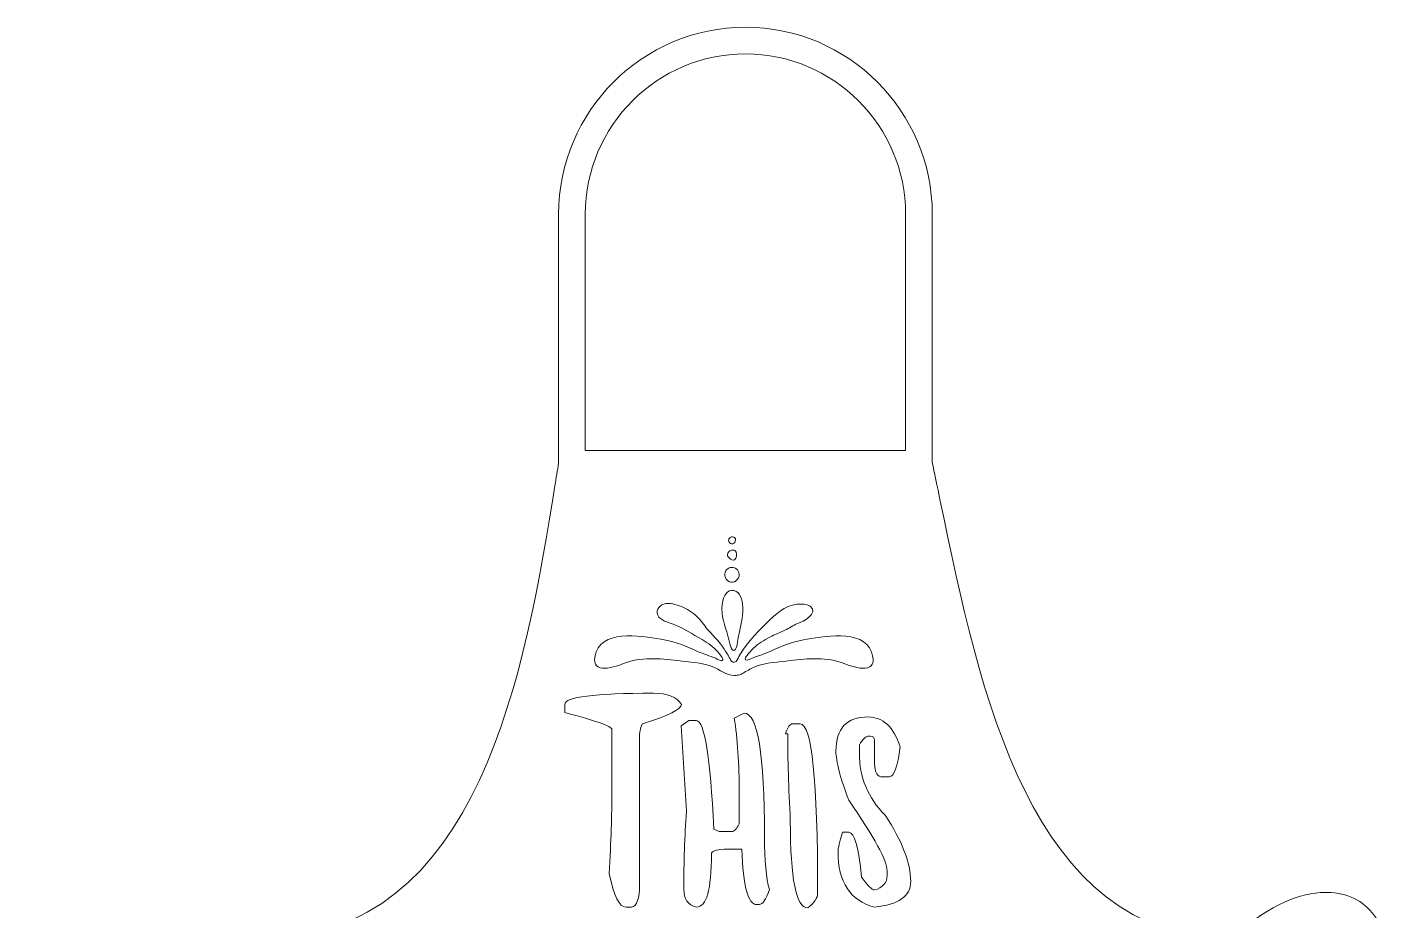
# Model space of a CAD drawing. Header units: inches. Extents: x 0.67 to 5.33, y -5.87 to -0.13.
# Drawn here: x 0.672 to 5.329, y -3.154 to -0.128 of the extents above; entities that cross this region are included whole.
import ezdxf

# ---------------------------------------------------------------- set-up
doc = ezdxf.new("R2010")
doc.units = ezdxf.units.IN
doc.header["$MEASUREMENT"] = 0
doc.layers.add('Layer 1', color=7, linetype='Continuous')

# ---------------------------------------------------------------- blocks, each defined once
blk = doc.blocks.new('block 2')
at = {"layer": 'Layer 1', "lineweight": 0}
for points, knots in [([(5.308, -4.3938), (5.2897, -4.4111), (5.2609, -4.4104), (5.2436, -4.3922), (5.2316, -4.3796), (5.2213, -4.369), (5.2117, -4.3591), (5.124, -4.2689), (5.0938, -4.2378), (5.0959, -4.072), (5.0974, -3.9457), (5.1338, -3.7953), (5.1688, -3.6509), (5.2036, -3.5072), (5.2368, -3.3697), (5.2299, -3.2785), (5.2278, -3.2516), (5.2186, -3.229), (5.2034, -3.2129), (5.1934, -3.2023), (5.1808, -3.1941), (5.1657, -3.1889), (5.1494, -3.1833), (5.1299, -3.181), (5.1074, -3.1827), (5.0415, -3.1877), (4.9561, -3.227), (4.859, -3.3146), (4.859, -3.3146), (4.859, -5.3336), (4.859, -5.3336), (4.859, -5.4818), (4.7984, -5.6164), (4.7008, -5.714), (4.6033, -5.8115), (4.4686, -5.8721), (4.3205, -5.8721), (4.3205, -5.8721), (2.0497, -5.8721), (2.0497, -5.8721), (1.8723, -5.8721), (1.7111, -5.7996), (1.5943, -5.6828), (1.4775, -5.5659), (1.4049, -5.4047), (1.4049, -5.2274), (1.4049, -5.2274), (1.4049, -3.3262), (1.4049, -3.3262), (1.1584, -3.2361), (1.0555, -3.2663), (1.0245, -3.3465), (0.9832, -3.4536), (1.0431, -3.6489), (1.0865, -3.7902), (1.1042, -3.8479), (1.1193, -3.8972), (1.1251, -3.9324), (1.1475, -4.0694), (1.1054, -4.1626), (1.0269, -4.2352), (0.9541, -4.3025), (0.8516, -4.3483), (0.7416, -4.3961), (0.7186, -4.4062), (0.6918, -4.3957), (0.6817, -4.3726), (0.6717, -4.3496), (0.6822, -4.3227), (0.7053, -4.3127), (0.8077, -4.2681), (0.903, -4.2256), (0.9652, -4.1681), (1.0217, -4.116), (1.0517, -4.0481), (1.0352, -3.947), (1.0304, -3.9179), (1.0162, -3.8714), (0.9995, -3.817), (0.9522, -3.6631), (0.8869, -3.4503), (0.9396, -3.3137), (0.9901, -3.183), (1.1325, -3.1251), (1.4586, -3.2491), (1.4586, -3.2491), (1.4712, -3.2491), (1.4712, -3.2491), (2.2269, -3.2491), (2.3783, -2.3188), (2.4791, -1.6987), (2.4835, -1.6719), (2.4878, -1.6456), (2.492, -1.62), (2.492, -1.62), (2.492, -0.7678), (2.492, -0.7678), (2.492, -0.5918), (2.564, -0.4318), (2.68, -0.3158), (2.7959, -0.1998), (2.9559, -0.1279), (3.1319, -0.1279), (3.1319, -0.1279), (3.132, -0.1279), (3.132, -0.1279), (3.308, -0.1279), (3.468, -0.1998), (3.5839, -0.3158), (3.6999, -0.4318), (3.7719, -0.5918), (3.7719, -0.7678), (3.7719, -0.7678), (3.7719, -1.6186), (3.7719, -1.6186), (3.7786, -1.6506), (3.7889, -1.7005), (3.7994, -1.7513), (3.9334, -2.4014), (4.1082, -3.2491), (4.7927, -3.2491), (4.7927, -3.2491), (4.7956, -3.2491), (4.7956, -3.2491), (4.9103, -3.1451), (5.0159, -3.0982), (5.1007, -3.0918), (5.1354, -3.0891), (5.1672, -3.0932), (5.1954, -3.103), (5.2249, -3.1131), (5.2499, -3.1293), (5.2697, -3.1504), (5.2994, -3.1819), (5.3172, -3.2236), (5.3208, -3.2717), (5.3288, -3.3765), (5.2938, -3.5211), (5.2572, -3.6723), (5.2234, -3.8119), (5.1882, -3.9573), (5.1868, -4.0731), (5.1852, -4.2012), (5.2087, -4.2254), (5.277, -4.2956), (5.2873, -4.3062), (5.2984, -4.3176), (5.3095, -4.3294), (5.3269, -4.3476), (5.3261, -4.3764), (5.308, -4.3938)], [0, 0, 0, 0, 1, 1, 1, 2, 2, 2, 3, 3, 3, 4, 4, 4, 5, 5, 5, 6, 6, 6, 7, 7, 7, 8, 8, 8, 9, 9, 9, 10, 10, 10, 11, 11, 11, 12, 12, 12, 13, 13, 13, 14, 14, 14, 15, 15, 15, 16, 16, 16, 17, 17, 17, 18, 18, 18, 19, 19, 19, 20, 20, 20, 21, 21, 21, 22, 22, 22, 23, 23, 23, 24, 24, 24, 25, 25, 25, 26, 26, 26, 27, 27, 27, 28, 28, 28, 29, 29, 29, 30, 30, 30, 31, 31, 31, 32, 32, 32, 33, 33, 33, 34, 34, 34, 35, 35, 35, 36, 36, 36, 37, 37, 37, 38, 38, 38, 39, 39, 39, 40, 40, 40, 41, 41, 41, 42, 42, 42, 43, 43, 43, 44, 44, 44, 45, 45, 45, 46, 46, 46, 47, 47, 47, 48, 48, 48, 49, 49, 49, 50, 50, 50, 50]), ([(2.5833, -1.5774), (2.5833, -1.5774), (3.6806, -1.5774), (3.6806, -1.5774), (3.6806, -1.5774), (3.6806, -0.7678), (3.6806, -0.7678), (3.6806, -0.617), (3.6188, -0.4798), (3.5194, -0.3804), (3.4199, -0.2809), (3.2828, -0.2192), (3.132, -0.2192), (3.132, -0.2192), (3.1319, -0.2192), (3.1319, -0.2192), (2.9811, -0.2192), (2.844, -0.2809), (2.7445, -0.3804), (2.6451, -0.4798), (2.5833, -0.617), (2.5833, -0.7678), (2.5833, -0.7678), (2.5833, -1.5774), (2.5833, -1.5774)], [0, 0, 0, 0, 1, 1, 1, 2, 2, 2, 3, 3, 3, 4, 4, 4, 5, 5, 5, 6, 6, 6, 7, 7, 7, 8, 8, 8, 8]), ([(3.0777, -1.8929), (3.0801, -1.8953), (3.0825, -1.8967), (3.0847, -1.8971), (3.0966, -1.8995), (3.1039, -1.8794), (3.0921, -1.8743), (3.0807, -1.8694), (3.0679, -1.8829), (3.0777, -1.8929)], [0, 0, 0, 0, 1, 1, 1, 2, 2, 2, 3, 3, 3, 3]), ([(3.0711, -1.9295), (3.0659, -1.9408), (3.0836, -1.9573), (3.0947, -1.9515), (3.1018, -1.9477), (3.1025, -1.9316), (3.1001, -1.9253), (3.0982, -1.9204), (3.0941, -1.9184), (3.0896, -1.9185), (3.0823, -1.9185), (3.0737, -1.9236), (3.0711, -1.9295)], [0, 0, 0, 0, 1, 1, 1, 2, 2, 2, 3, 3, 3, 4, 4, 4, 4]), ([(3.0652, -1.9888), (3.0562, -2.0034), (3.0643, -2.0249), (3.0814, -2.0282), (3.0992, -2.0317), (3.1147, -2.0126), (3.1097, -1.9955), (3.1059, -1.9823), (3.0927, -1.9758), (3.0809, -1.978), (3.0748, -1.9791), (3.069, -1.9827), (3.0652, -1.9888)], [0, 0, 0, 0, 1, 1, 1, 2, 2, 2, 3, 3, 3, 4, 4, 4, 4]), ([(3.0521, -2.1047), (3.0474, -2.1451), (3.0611, -2.1771), (3.072, -2.2119), (3.0751, -2.222), (3.0813, -2.258), (3.0891, -2.2617), (3.0894, -2.2619), (3.0898, -2.262), (3.0901, -2.2621), (3.1034, -2.2662), (3.106, -2.2234), (3.1084, -2.2121), (3.1155, -2.1774), (3.1243, -2.1527), (3.1229, -2.1155), (3.1218, -2.086), (3.1128, -2.0622), (3.0927, -2.0576), (3.0711, -2.0526), (3.0558, -2.0725), (3.0521, -2.1047)], [0, 0, 0, 0, 1, 1, 1, 2, 2, 2, 3, 3, 3, 4, 4, 4, 5, 5, 5, 6, 6, 6, 7, 7, 7, 7]), ([(3.0548, -2.295), (3.0514, -2.3022), (3.0348, -2.2912), (3.0304, -2.2894), (3.0099, -2.281), (2.9883, -2.275), (2.9682, -2.2658), (2.9313, -2.249), (2.8942, -2.233), (2.8541, -2.226), (2.7929, -2.2154), (2.6503, -2.1869), (2.6211, -2.2673), (2.5924, -2.3462), (2.6752, -2.3233), (2.714, -2.3076), (2.7715, -2.2844), (2.8387, -2.2893), (2.8993, -2.2971), (2.9385, -2.3022), (2.9811, -2.3039), (3.0182, -2.3177), (3.0442, -2.3274), (3.0654, -2.3488), (3.0944, -2.3479), (3.1001, -2.3477), (3.106, -2.3479), (3.1116, -2.3464), (3.1177, -2.3448), (3.1222, -2.3404), (3.1278, -2.3374), (3.1406, -2.3308), (3.1528, -2.3228), (3.1664, -2.3177), (3.2035, -2.3039), (3.246, -2.3022), (3.2853, -2.2971), (3.3458, -2.2893), (3.413, -2.2844), (3.4706, -2.3076), (3.5094, -2.3233), (3.5922, -2.3462), (3.5635, -2.2673), (3.5342, -2.1869), (3.3916, -2.2154), (3.3305, -2.226), (3.2904, -2.233), (3.2533, -2.249), (3.2164, -2.2658), (3.1977, -2.2743), (3.1778, -2.2801), (3.1587, -2.2875), (3.1533, -2.2896), (3.1371, -2.3002), (3.1317, -2.2947), (3.1275, -2.2904), (3.1347, -2.2832), (3.1373, -2.2797), (3.144, -2.2708), (3.1514, -2.2625), (3.1595, -2.2548), (3.1762, -2.2392), (3.1956, -2.2269), (3.2158, -2.2165), (3.2324, -2.2079), (3.2499, -2.2013), (3.2667, -2.1932), (3.2817, -2.186), (3.2951, -2.1765), (3.3107, -2.1705), (3.3291, -2.1635), (3.3846, -2.1357), (3.3533, -2.1109), (3.3431, -2.1029), (3.3212, -2.1027), (3.309, -2.1042), (3.2644, -2.1095), (3.2367, -2.1382), (3.2053, -2.1681), (3.1762, -2.1958), (3.1481, -2.225), (3.1253, -2.2582), (3.1196, -2.2665), (3.1143, -2.275), (3.1094, -2.2837), (3.1057, -2.2904), (3.1033, -2.3011), (3.0948, -2.3025), (3.0818, -2.3046), (3.0772, -2.2871), (3.0722, -2.2784), (3.0644, -2.2651), (3.0556, -2.2524), (3.0462, -2.2402), (3.034, -2.2246), (3.0205, -2.2103), (3.0071, -2.1957), (2.9943, -2.1817), (2.9844, -2.1654), (2.9715, -2.1514), (2.9574, -2.136), (2.9383, -2.1242), (2.9195, -2.1155), (2.9013, -2.1071), (2.8801, -2.0994), (2.8598, -2.102), (2.84, -2.1045), (2.8228, -2.1211), (2.8316, -2.142), (2.8392, -2.1602), (2.8679, -2.1661), (2.8843, -2.1721), (2.9149, -2.1832), (2.9403, -2.2018), (2.9687, -2.2165), (2.9888, -2.2268), (3.008, -2.239), (3.0245, -2.2543), (3.0325, -2.2619), (3.0399, -2.2701), (3.0466, -2.2789), (3.0491, -2.2822), (3.057, -2.2903), (3.0548, -2.295)], [0, 0, 0, 0, 1, 1, 1, 2, 2, 2, 3, 3, 3, 4, 4, 4, 5, 5, 5, 6, 6, 6, 7, 7, 7, 8, 8, 8, 9, 9, 9, 10, 10, 10, 11, 11, 11, 12, 12, 12, 13, 13, 13, 14, 14, 14, 15, 15, 15, 16, 16, 16, 17, 17, 17, 18, 18, 18, 19, 19, 19, 20, 20, 20, 21, 21, 21, 22, 22, 22, 23, 23, 23, 24, 24, 24, 25, 25, 25, 26, 26, 26, 27, 27, 27, 28, 28, 28, 29, 29, 29, 30, 30, 30, 31, 31, 31, 32, 32, 32, 33, 33, 33, 34, 34, 34, 35, 35, 35, 36, 36, 36, 37, 37, 37, 38, 38, 38, 39, 39, 39, 40, 40, 40, 41, 41, 41, 41]), ([(2.513, -2.4754), (2.6205, -2.5032), (2.6745, -2.5222), (2.6745, -2.5325), (2.6745, -2.5325), (2.6745, -2.7516), (2.6745, -2.7516), (2.6745, -2.8226), (2.6714, -2.9146), (2.6652, -3.0273), (2.6817, -3.1034), (2.7007, -3.1414), (2.7223, -3.1414), (2.7223, -3.1414), (2.7413, -3.1414), (2.7413, -3.1414), (2.7604, -3.1373), (2.7696, -3.1121), (2.7696, -3.0653), (2.7696, -3.0653), (2.7696, -2.5515), (2.7696, -2.5515), (2.7696, -2.5376), (2.7727, -2.5248), (2.7794, -2.5134), (2.8684, -2.4862), (2.9126, -2.4641), (2.9126, -2.4471), (2.8966, -2.4219), (2.8653, -2.409), (2.8174, -2.409), (2.6143, -2.409), (2.513, -2.4219), (2.513, -2.4471), (2.513, -2.4471), (2.513, -2.4754), (2.513, -2.4754)], [0, 0, 0, 0, 1, 1, 1, 2, 2, 2, 3, 3, 3, 4, 4, 4, 5, 5, 5, 6, 6, 6, 7, 7, 7, 8, 8, 8, 9, 9, 9, 10, 10, 10, 11, 11, 11, 12, 12, 12, 12]), ([(3.0155, -2.9604), (3.0155, -2.9501), (3.0299, -2.9445), (3.0587, -2.9429), (3.0587, -2.9429), (3.1194, -2.9429), (3.1194, -2.9429), (3.124, -3.0694), (3.141, -3.1327), (3.1708, -3.1327), (3.1708, -3.1327), (3.1796, -3.1327), (3.1796, -3.1327), (3.1909, -3.1327), (3.2022, -3.1157), (3.214, -3.0813), (3.2027, -3.0427), (3.1971, -2.9825), (3.1971, -2.8997), (3.1971, -2.6179), (3.1739, -2.4769), (3.1276, -2.4769), (3.1276, -2.4769), (3.0932, -2.4944), (3.0932, -2.4944), (3.105, -2.5628), (3.1106, -2.6492), (3.1106, -2.7531), (3.1106, -2.7531), (3.1106, -2.8565), (3.1106, -2.8565), (3.1019, -2.874), (3.0932, -2.8827), (3.0849, -2.8827), (3.0849, -2.8827), (3.0417, -2.8827), (3.0417, -2.8827), (3.0417, -2.8827), (3.0242, -2.874), (3.0242, -2.874), (3.0114, -2.6266), (2.9913, -2.5026), (2.9641, -2.5026), (2.9641, -2.5026), (2.9378, -2.5026), (2.9378, -2.5026), (2.9378, -2.5026), (2.9121, -2.5201), (2.9121, -2.5201), (2.9121, -2.5201), (2.9296, -2.8133), (2.9296, -2.8133), (2.9239, -2.8992), (2.9209, -2.9882), (2.9209, -3.0813), (2.9209, -3.1137), (2.9353, -3.1337), (2.9641, -3.1414), (2.9985, -3.1414), (3.0155, -3.0813), (3.0155, -2.9604)], [0, 0, 0, 0, 1, 1, 1, 2, 2, 2, 3, 3, 3, 4, 4, 4, 5, 5, 5, 6, 6, 6, 7, 7, 7, 8, 8, 8, 9, 9, 9, 10, 10, 10, 11, 11, 11, 12, 12, 12, 13, 13, 13, 14, 14, 14, 15, 15, 15, 16, 16, 16, 17, 17, 17, 18, 18, 18, 19, 19, 19, 20, 20, 20, 20]), ([(3.3452, -3.144), (3.3679, -3.127), (3.3792, -3.1101), (3.3792, -3.0931), (3.3792, -2.7068), (3.3591, -2.5134), (3.3195, -2.5134), (3.3195, -2.5134), (3.2938, -2.5134), (3.2938, -2.5134), (3.2851, -2.5134), (3.2768, -2.5248), (3.2686, -2.5479), (3.2686, -2.5479), (3.2768, -2.5479), (3.2768, -2.5479), (3.2768, -2.6333), (3.2799, -2.7325), (3.2856, -2.8457), (3.2856, -3.0447), (3.3056, -3.144), (3.3452, -3.144)], [0, 0, 0, 0, 1, 1, 1, 2, 2, 2, 3, 3, 3, 4, 4, 4, 5, 5, 5, 6, 6, 6, 7, 7, 7, 7]), ([(3.6981, -3.0535), (3.6981, -2.9902), (3.6688, -2.9146), (3.6101, -2.8267), (3.5515, -2.7665), (3.5222, -2.696), (3.5222, -2.6148), (3.5222, -2.6148), (3.5222, -2.5855), (3.5222, -2.5855), (3.534, -2.5659), (3.5438, -2.5561), (3.5515, -2.5561), (3.5515, -2.5561), (3.5592, -2.5561), (3.5592, -2.5561), (3.569, -2.5561), (3.5736, -2.5608), (3.5736, -2.5705), (3.5736, -2.5705), (3.5736, -2.6364), (3.5736, -2.6364), (3.5736, -2.6724), (3.5808, -2.6919), (3.5957, -2.695), (3.5957, -2.695), (3.625, -2.695), (3.625, -2.695), (3.641, -2.695), (3.6533, -2.6611), (3.6616, -2.5926), (3.6405, -2.5242), (3.6034, -2.4903), (3.5515, -2.4903), (3.4785, -2.4903), (3.4419, -2.5294), (3.4419, -2.6076), (3.4419, -2.642), (3.4563, -2.6981), (3.4857, -2.7757), (3.5736, -2.9028), (3.6173, -2.983), (3.6173, -3.017), (3.6173, -3.017), (3.6173, -3.0319), (3.6173, -3.0319), (3.6173, -3.0581), (3.6029, -3.0751), (3.5736, -3.0828), (3.5659, -3.0828), (3.5515, -3.0684), (3.5299, -3.0391), (3.5201, -2.9367), (3.5052, -2.8853), (3.4857, -2.8853), (3.4857, -2.8853), (3.4641, -2.8853), (3.4641, -2.8853), (3.4543, -2.9172), (3.4491, -2.9393), (3.4491, -2.9511), (3.4491, -3.0555), (3.4908, -3.1193), (3.5736, -3.1414), (3.6564, -3.1337), (3.6981, -3.1044), (3.6981, -3.0535)], [0, 0, 0, 0, 1, 1, 1, 2, 2, 2, 3, 3, 3, 4, 4, 4, 5, 5, 5, 6, 6, 6, 7, 7, 7, 8, 8, 8, 9, 9, 9, 10, 10, 10, 11, 11, 11, 12, 12, 12, 13, 13, 13, 14, 14, 14, 15, 15, 15, 16, 16, 16, 17, 17, 17, 18, 18, 18, 19, 19, 19, 20, 20, 20, 21, 21, 21, 22, 22, 22, 22])]:
    blk.add_open_spline(points, degree=3, knots=knots, dxfattribs=at)

msp = doc.modelspace()

# ---------------------------------------------------------------- block references
at = {"layer": 'Layer 1'}
msp.add_blockref('block 2', (0, 0), dxfattribs=at)

doc.saveas('drawing.dxf')
